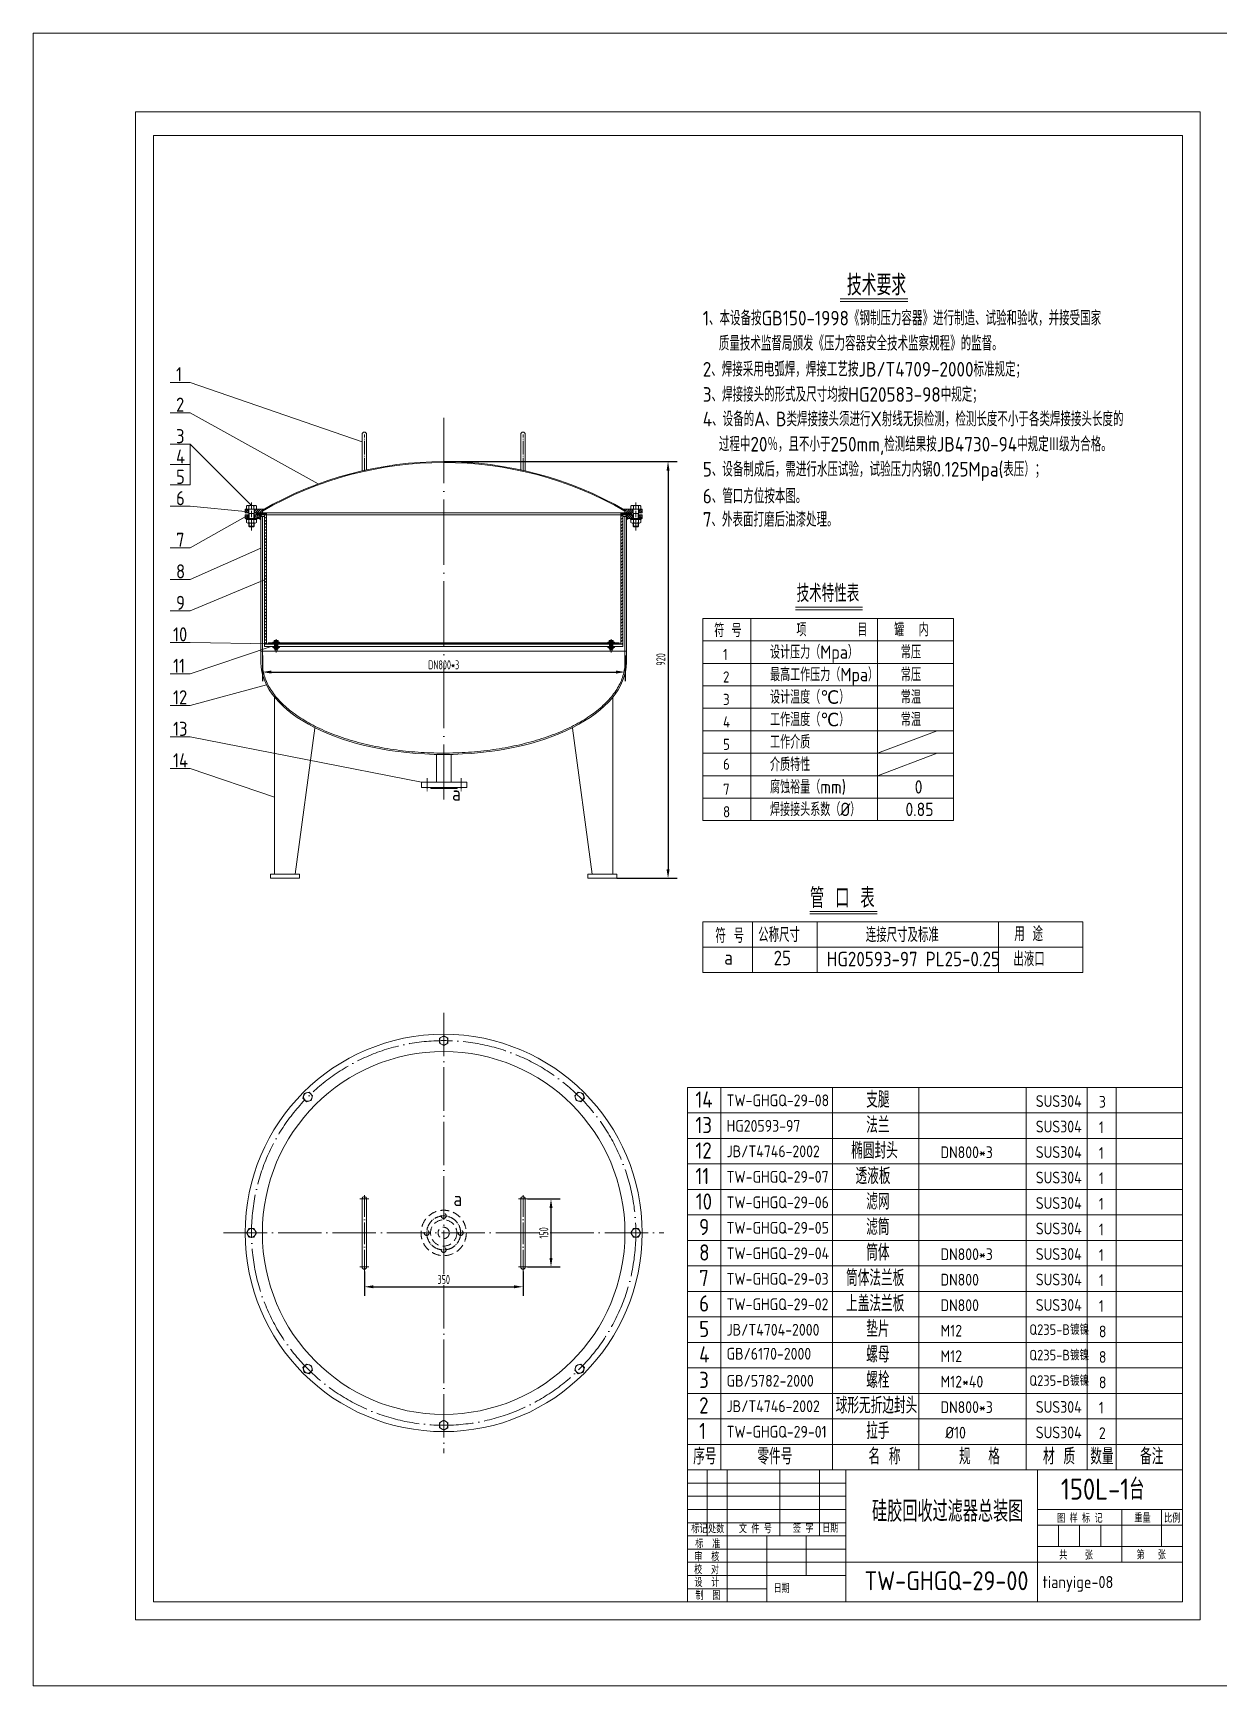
# Model space of a CAD drawing. Header units: millimetres. Extents: x 132458 to 144712, y 2543 to 6527.
# Drawn here: x 137355 to 139972, y 2543 to 6187 of the extents above; entities that cross this region are included whole.
import ezdxf

# ---------------------------------------------------------------- set-up
doc = ezdxf.new("R2010")
doc.units = ezdxf.units.MM
for name, pattern in [('ACAD_ISO04W100', [30, 24, -3, 0, -3]), ('CENTER', [6.25, 5, -0.5, 0.25, -0.5]), ('DASHED2', [9.525, 6.35, -3.175])]:
    doc.linetypes.add(name, pattern=pattern)
for name, color, linetype in [('中心线', 1, 'CENTER'), ('实线', 2, 'Continuous'), ('粗实线', 7, 'Continuous')]:
    doc.layers.add(name, color=color, linetype=linetype)
doc.layers.add('图框内框线', color=7, linetype='Continuous', lineweight=18)
doc.layers.add('文字', color=7, linetype='Continuous', lineweight=15)
doc.styles.get("Standard").update_dxf_attribs({"font": 'isocp.shx', "width": 0.707, "bigfont": 'hztxt.shx'})
doc.styles.add('工程字', font='gbenor.shx', dxfattribs={"bigfont": 'gbcbig.shx'})
doc.dimstyles.new('副本 (2) (2) (3) (2) (2) (3)ISO-25', dxfattribs={"dimtxt": 25, "dimasz": 25, "dimexe": 20, "dimexo": 0, "dimgap": 8, "dimtad": 1, "dimdsep": 46, "dimtxsty": 'Standard', "dimcen": 2.5, "dimadec": 0, "dimazin": 0, "dimtfac": 1, "dimtmove": 0, "dimatfit": 3, "dimfxl": 1, "dimarcsym": 0})

# ---------------------------------------------------------------- blocks, each defined once
blk = doc.blocks.new('*D2428')
at = {"color": 0, "linetype": 'Continuous', "lineweight": -2, "transparency": 16777216}
for p, q in [((138261.3, 5242.5), (138776.2, 5242.5)), ((138756.2, 5222.5), (138756.2, 4343.8)), ((138643.3, 4323.8), (138776.2, 4323.8))]:
    blk.add_line(p, q, dxfattribs=at)
at = {"color": 0, "linetype": 'Continuous', "lineweight": 13, "transparency": 16777216}
for points in [[(138752.9, 5222.5), (138759.6, 5222.5), (138756.2, 5242.5)], [(138752.9, 4343.8), (138759.6, 4343.8), (138756.2, 4323.8)]]:
    blk.add_solid(points, dxfattribs=at)
at = {"layer": 'Defpoints', "color": 0, "linetype": 'Continuous', "lineweight": 13, "transparency": 16777216}
for p in [(138261.3, 5242.5), (138643.3, 4323.8), (138756.2, 4323.8)]:
    blk.add_point(p, dxfattribs=at)
at = {"color": 0, "linetype": 'Continuous', "lineweight": 15, "transparency": 16777216, "insert": (138740.2, 4806.3), "char_height": 20, "attachment_point": 5, "rotation": 90}
blk.add_mtext('920', dxfattribs=at)
blk = doc.blocks.new('*D2429')
at = {"color": 0, "linetype": 'Continuous', "lineweight": -2, "transparency": 16777216}
for p, q in [((138086.3, 3456.9), (138086.3, 3403.2)), ((138436.3, 3456.9), (138436.3, 3403.2)), ((138106.3, 3423.2), (138416.3, 3423.2))]:
    blk.add_line(p, q, dxfattribs=at)
at = {"color": 0, "linetype": 'Continuous', "lineweight": 13, "transparency": 16777216}
for points in [[(138106.3, 3426.5), (138106.3, 3419.8), (138086.3, 3423.2)], [(138416.3, 3426.5), (138416.3, 3419.8), (138436.3, 3423.2)]]:
    blk.add_solid(points, dxfattribs=at)
at = {"layer": 'Defpoints', "color": 0, "linetype": 'Continuous', "lineweight": 13, "transparency": 16777216}
for p in [(138086.3, 3456.9), (138436.3, 3456.9), (138436.3, 3423.2)]:
    blk.add_point(p, dxfattribs=at)
at = {"color": 0, "linetype": 'Continuous', "lineweight": 15, "transparency": 16777216, "insert": (138261.3, 3439.2), "char_height": 20, "attachment_point": 5}
blk.add_mtext('350', dxfattribs=at)
blk = doc.blocks.new('*D2430')
at = {"color": 0, "linetype": 'Continuous', "lineweight": -2, "transparency": 16777216}
for p, q in [((137861.3, 4815.3), (137861.3, 4758.5)), ((138661.3, 4815.3), (138661.3, 4758.5)), ((137881.3, 4778.5), (138641.3, 4778.5))]:
    blk.add_line(p, q, dxfattribs=at)
at = {"color": 0, "linetype": 'Continuous', "lineweight": 13, "transparency": 16777216}
for points in [[(137881.3, 4781.8), (137881.3, 4775.1), (137861.3, 4778.5)], [(138641.3, 4781.8), (138641.3, 4775.1), (138661.3, 4778.5)]]:
    blk.add_solid(points, dxfattribs=at)
at = {"layer": 'Defpoints', "color": 0, "linetype": 'Continuous', "lineweight": 13, "transparency": 16777216}
for p in [(137861.3, 4815.3), (138661.3, 4815.3), (138661.3, 4778.5)]:
    blk.add_point(p, dxfattribs=at)
at = {"color": 0, "linetype": 'Continuous', "lineweight": 13, "transparency": 16777216, "insert": (138261.3, 4794.5), "char_height": 20, "attachment_point": 5}
blk.add_mtext('DN800*3', dxfattribs=at)
blk = doc.blocks.new('*D2492')
at = {"color": 0, "linetype": 'Continuous', "lineweight": -2, "transparency": 16777216}
for p, q in [((138446.3, 3616.9), (138518, 3616.9)), ((138498, 3596.9), (138498, 3486.9)), ((138446.3, 3466.9), (138518, 3466.9))]:
    blk.add_line(p, q, dxfattribs=at)
at = {"color": 0, "linetype": 'Continuous', "lineweight": 13, "transparency": 16777216}
for points in [[(138494.7, 3596.9), (138501.4, 3596.9), (138498, 3616.9)], [(138494.7, 3486.9), (138501.4, 3486.9), (138498, 3466.9)]]:
    blk.add_solid(points, dxfattribs=at)
at = {"layer": 'Defpoints', "color": 0, "linetype": 'Continuous', "lineweight": 13, "transparency": 16777216}
for p in [(138446.3, 3616.9), (138446.3, 3466.9), (138498, 3466.9)]:
    blk.add_point(p, dxfattribs=at)
at = {"color": 0, "linetype": 'Continuous', "lineweight": 15, "transparency": 16777216, "insert": (138482, 3541.9), "char_height": 20, "attachment_point": 5, "rotation": 90}
blk.add_mtext('150', dxfattribs=at)

msp = doc.modelspace()

# ---------------------------------------------------------------- hatches: boundary and pattern name
at = {"lineweight": 5}
h = msp.add_hatch(dxfattribs=at)
h.set_pattern_fill('LINE', color=3, angle=45, style=0)
h.set_pattern_definition([(45, (1701.523, -68.7513), (-2.24506403, 2.24506403), [])])
h.paths.add_polyline_path([(138678.265, 5137.789), (138661.265, 5137.789), (138661.265, 5129.789), (138677.265, 5129.789), (138678.265, 5129.789)])
h.paths.add_polyline_path([(138699.265, 5137.789), (138692.265, 5137.789), (138692.265, 5129.789), (138699.265, 5129.789)])
h.paths.add_polyline_path([(137861.265, 5137.789), (137844.265, 5137.789), (137844.265, 5129.789), (137861.265, 5129.789)])
h.paths.add_polyline_path([(137830.265, 5137.789), (137823.265, 5137.789), (137823.265, 5129.789), (137830.265, 5129.789)])
at = {"lineweight": 9}
h = msp.add_hatch(dxfattribs=at)
h.set_pattern_fill('LINE', color=3, angle=135, style=0)
h.set_pattern_definition([(135, (1701.523, -68.7513), (-2.24506403, -2.24506403), [])])
h.paths.add_polyline_path([(138678.265, 5124.789), (138665.265, 5124.789), (138665.265, 5119.789), (138668.265, 5116.789), (138678.265, 5116.789)])
h.paths.add_polyline_path([(138699.265, 5124.789), (138692.265, 5124.789), (138692.265, 5116.789), (138697.265, 5116.789), (138699.265, 5116.789)])
h.paths.add_polyline_path([(137857.265, 5124.789), (137844.265, 5124.789), (137844.265, 5116.789), (137854.265, 5116.789), (137857.265, 5119.789)])
h.paths.add_polyline_path([(137830.265, 5124.789), (137823.265, 5124.789), (137823.265, 5116.789), (137830.265, 5116.789)])
at = {"lineweight": 5}
h = msp.add_hatch(dxfattribs=at)
h.set_pattern_fill('LINE', color=3, scale=0.75, angle=135, style=0)
h.set_pattern_definition([(135, (1701.523, -68.7513), (-1.683798023, -1.683798023), [])])
h.paths.add_polyline_path([(137870.265, 5129.789), (137847.265, 5129.789), (137847.265, 5124.789), (137870.265, 5124.789)])
h.paths.add_polyline_path([(138675.265, 5129.789), (138652.265, 5129.789), (138652.265, 5124.789), (138675.265, 5124.789)])
at = {"lineweight": 13}
h = msp.add_hatch(color=6, dxfattribs=at)
h.paths.add_polyline_path([(137857.265, 5124.789), (137857.265, 5121.789), (137860.265, 5121.789)])
h.paths.add_polyline_path([(137858.265, 5119.789), (137857.265, 5119.789), (137854.265, 5116.789), (137858.265, 5113.789)])
h = msp.add_hatch(color=6, dxfattribs=at)
h.paths.add_polyline_path([(137865.03, 5137.789), (137861.265, 5137.789), (137861.265, 5135.636, -0.0013523)])
h.paths.add_polyline_path([(137861.265, 5135.636), (137861.265, 5133.327, -0.00035979), (137862.262, 5133.902)])
at = {"lineweight": 5}
h = msp.add_hatch(dxfattribs=at)
h.set_pattern_fill('LINE', color=3, scale=1.5, angle=45, style=0)
h.set_pattern_definition([(45, (1701.523, -68.7513), (-3.36759605, 3.36759605), [])])
h.paths.add_polyline_path([(137870.265, 5124.789), (137866.265, 5124.789), (137866.265, 4839.789), (137870.265, 4839.789)])
h.paths.add_polyline_path([(138656.265, 5124.789), (138652.265, 5124.789), (138652.265, 4839.789), (138656.265, 4839.789)])
at = {"lineweight": 13}
h = msp.add_hatch(color=6, dxfattribs=at)
h.paths.add_polyline_path([(138657.499, 5137.789), (138661.265, 5137.789), (138661.265, 5135.636, 0.0013523)])
h.paths.add_polyline_path([(138661.265, 5135.636), (138661.265, 5133.327, 0.00035979), (138660.267, 5133.902)])
h = msp.add_hatch(color=6, dxfattribs=at)
h.paths.add_polyline_path([(138665.265, 5124.789), (138665.265, 5121.789), (138662.265, 5121.789)])
h.paths.add_polyline_path([(138664.265, 5119.789), (138665.265, 5119.789), (138668.265, 5116.789), (138664.265, 5113.789)])
at = {"lineweight": 5}
h = msp.add_hatch(dxfattribs=at)
h.set_pattern_fill('LINE', color=3, scale=0.6, angle=45, style=0)
h.set_pattern_definition([(45, (1701.523, -68.7513), (-1.347038418, 1.347038418), [])])
h.paths.add_polyline_path([(137888.265, 4842.589), (137873.765, 4842.589), (137873.765, 4840.709), (137880.422, 4840.589), (137888.265, 4840.589)])
h.paths.add_polyline_path([(137901.765, 4842.589), (137895.265, 4842.589), (137895.265, 4840.589), (137901.765, 4840.589)])
h.paths.add_polyline_path([(137873.765, 4840.709), (137873.765, 4840.589), (137880.422, 4840.589)])
h.paths.add_polyline_path([(138627.265, 4842.589), (138620.765, 4842.589), (138620.765, 4840.589), (138627.265, 4840.589)])
h.paths.add_polyline_path([(138648.765, 4842.589), (138634.265, 4842.589), (138634.265, 4840.589), (138648.765, 4840.589)])

# ---------------------------------------------------------------- linework, layer by layer
at = {"lineweight": 13}
for p, q in [((137355.39, 6187.359), (144711.563, 6187.359)), ((137355.39, 2543.096), (137355.39, 6187.359)), ((137702.087, 5417.241), (138081.265, 5286.392)), ((137702.087, 5350.164), (137984.221, 5193.136)), ((137702.087, 5280.72), (137837.265, 5145.789)), ((137702.087, 5191.007), (137702.087, 5280.72)), ((137702.087, 5143.991), (137823.265, 5132.604)), ((137702.087, 5052.119), (137823.265, 5120.789)), ((137854.265, 5116.789), (137858.265, 5113.789)), ((137857.265, 5124.789), (137860.265, 5121.789)), ((137857.265, 5119.789), (137858.265, 5119.789)), ((137858.265, 5121.789), (137858.265, 4799.789)), ((137861.265, 5129.789), (137861.265, 5137.789)), ((137861.265, 5135.636), (137862.262, 5133.902)), ((137861.265, 5121.789), (137861.265, 4799.789)), ((138661.265, 5135.636), (138660.267, 5133.902)), ((138661.265, 5129.789), (138661.265, 5137.789)), ((138661.265, 5121.789), (138661.265, 4799.789)), ((138665.265, 5124.789), (138662.265, 5121.789)), ((138664.265, 5121.789), (138664.265, 4799.789)), ((138665.265, 5119.789), (138664.265, 5119.789)), ((138668.265, 5116.789), (138664.265, 5113.789)), ((137702.087, 4982.676), (137858.265, 5051.345)), ((137702.087, 4913.232), (137866.265, 4981.902)), ((137702.087, 4843.788), (137880.422, 4840.589)), ((137702.087, 4774.345), (137880.422, 4834.789)), ((137873.765, 4840.589), (137873.765, 4842.589)), ((137901.765, 4840.589), (137901.765, 4842.589)), ((138620.765, 4840.589), (138620.765, 4842.589)), ((137702.087, 4704.901), (137870.37, 4750.407)), ((137702.087, 4635.457), (138212.084, 4535.789)), ((137702.087, 4566.014), (137887.789, 4502.626)), ((138212.084, 4535.789), (138312.084, 4535.789)), ((138212.084, 4535.789), (138212.084, 4523.789)), ((138212.084, 4523.789), (138312.084, 4523.789)), ((138233.084, 4523.789), (138233.084, 4521.789)), ((138233.084, 4521.789), (138291.084, 4521.789)), ((138291.084, 4523.789), (138291.084, 4521.789)), ((138312.084, 4535.789), (138312.084, 4523.789)), ((144711.563, 2543.096), (137355.39, 2543.096))]:
    msp.add_line(p, q, dxfattribs=at)
at = {"linetype": 'Continuous', "lineweight": 13}
for p, q in [((139136.065, 5601.115), (139285.451, 5601.115)), ((139136.065, 5595.674), (139285.451, 5595.674)), ((137702.087, 5417.241), (137657.868, 5417.241)), ((137702.087, 5350.164), (137657.868, 5350.164)), ((137702.087, 5280.72), (137657.868, 5280.72)), ((137702.087, 5235.863), (137657.868, 5235.863)), ((137702.087, 5191.007), (137657.868, 5191.007)), ((137702.087, 5143.991), (137657.868, 5143.991)), ((137826.315, 5144.289), (137826.315, 5137.789)), ((137845.477, 5145.789), (137829.052, 5145.789)), ((137848.215, 5144.289), (137848.215, 5137.789)), ((138674.315, 5144.289), (138674.315, 5137.789)), ((138677.052, 5145.789), (138693.477, 5145.789)), ((138696.215, 5144.289), (138696.215, 5137.789)), ((137825.265, 5116.789), (137849.265, 5116.789)), ((137825.265, 5114.789), (137825.265, 5116.789)), ((137849.265, 5114.789), (137825.265, 5114.789)), ((137826.315, 5108.289), (137826.315, 5114.789)), ((137848.215, 5114.789), (137826.315, 5114.789)), ((137845.477, 5106.789), (137829.052, 5106.789)), ((137830.265, 5137.789), (137830.265, 5129.789)), ((137830.265, 5124.789), (137830.265, 5116.789)), ((137831.265, 5137.789), (137831.265, 5116.789)), ((137843.265, 5127.789), (137831.265, 5127.789)), ((137831.265, 5106.789), (137831.265, 5100.289)), ((137843.265, 5137.789), (137843.265, 5116.789)), ((137843.265, 5106.789), (137843.265, 5100.289)), ((137844.265, 5137.789), (137844.265, 5129.789)), ((137844.265, 5124.789), (137844.265, 5116.789)), ((137848.215, 5108.289), (137848.215, 5114.789)), ((137849.265, 5116.789), (137849.265, 5114.789)), ((138673.265, 5116.789), (138673.265, 5114.789)), ((138697.265, 5116.789), (138673.265, 5116.789)), ((138673.265, 5114.789), (138697.265, 5114.789)), ((138674.315, 5114.789), (138696.215, 5114.789)), ((138674.315, 5108.289), (138674.315, 5114.789)), ((138677.052, 5106.789), (138693.477, 5106.789)), ((138678.265, 5137.789), (138678.265, 5129.789)), ((138678.265, 5124.789), (138678.265, 5116.789)), ((138679.265, 5137.789), (138679.265, 5116.789)), ((138679.265, 5127.789), (138691.265, 5127.789)), ((138679.265, 5106.789), (138679.265, 5100.289)), ((138691.265, 5137.789), (138691.265, 5116.789)), ((138691.265, 5106.789), (138691.265, 5100.289)), ((138692.265, 5137.789), (138692.265, 5129.789)), ((138692.265, 5124.789), (138692.265, 5116.789)), ((138696.215, 5108.289), (138696.215, 5114.789)), ((138697.265, 5114.789), (138697.265, 5116.789)), ((137831.265, 5100.289), (137832.765, 5098.789)), ((137841.765, 5098.789), (137832.765, 5098.789)), ((137843.265, 5100.289), (137841.765, 5098.789)), ((138679.265, 5100.289), (138680.765, 5098.789)), ((138680.765, 5098.789), (138689.765, 5098.789)), ((138691.265, 5100.289), (138689.765, 5098.789)), ((137702.087, 5052.119), (137657.868, 5052.119)), ((137702.087, 4982.676), (137657.868, 4982.676)), ((139037.376, 4921.485), (139185.545, 4921.485)), ((137702.087, 4913.232), (137657.868, 4913.232)), ((139037.376, 4915.324), (139185.545, 4915.324)), ((137887.365, 4847.589), (137887.365, 4844.589)), ((137888.465, 4848.089), (137895.065, 4848.089)), ((137889.565, 4847.589), (137889.565, 4844.589)), ((137893.965, 4847.589), (137893.965, 4844.589)), ((137896.165, 4847.589), (137896.165, 4844.589)), ((138626.365, 4847.589), (138626.365, 4844.589)), ((138634.065, 4848.089), (138627.465, 4848.089)), ((138628.565, 4847.589), (138628.565, 4844.589)), ((138632.965, 4847.589), (138632.965, 4844.589)), ((138635.165, 4847.589), (138635.165, 4844.589)), ((137702.087, 4843.788), (137657.868, 4843.788)), ((137884.265, 4844.589), (137899.265, 4844.589)), ((137884.265, 4844.589), (137884.265, 4842.589)), ((137884.265, 4832.789), (137884.265, 4834.789)), ((137884.265, 4832.789), (137899.265, 4832.789)), ((137887.365, 4829.789), (137887.365, 4832.789)), ((137888.465, 4829.289), (137895.065, 4829.289)), ((137889.265, 4842.589), (137889.265, 4834.789)), ((137889.265, 4837.089), (137894.265, 4837.089)), ((137889.265, 4829.289), (137889.265, 4825.089)), ((137889.265, 4825.089), (137889.765, 4824.589)), ((137889.265, 4825.089), (137894.265, 4825.089)), ((137889.565, 4829.789), (137889.565, 4832.789)), ((137889.64, 4837.089), (137889.64, 4834.789)), ((137889.64, 4829.289), (137889.64, 4824.714)), ((137889.765, 4824.589), (137893.765, 4824.589)), ((137893.765, 4824.589), (137894.265, 4825.089)), ((137893.89, 4837.089), (137893.89, 4834.789)), ((137893.89, 4829.289), (137893.89, 4824.714)), ((137893.965, 4829.789), (137893.965, 4832.789)), ((137894.265, 4842.589), (137894.265, 4834.789)), ((137894.265, 4829.289), (137894.265, 4825.089)), ((137896.165, 4829.789), (137896.165, 4832.789)), ((137899.265, 4844.589), (137899.265, 4842.589)), ((137899.265, 4832.789), (137899.265, 4834.789)), ((138623.265, 4844.589), (138623.265, 4842.589)), ((138638.265, 4844.589), (138623.265, 4844.589)), ((138623.265, 4832.789), (138623.265, 4834.789)), ((138638.265, 4832.789), (138623.265, 4832.789)), ((138626.365, 4829.789), (138626.365, 4832.789)), ((138627.265, 4842.589), (138627.265, 4834.789)), ((138634.065, 4829.289), (138627.465, 4829.289)), ((138628.265, 4842.589), (138628.265, 4834.789)), ((138633.265, 4837.089), (138628.265, 4837.089)), ((138628.265, 4829.289), (138628.265, 4825.089)), ((138633.265, 4825.089), (138628.265, 4825.089)), ((138628.765, 4824.589), (138628.265, 4825.089)), ((138628.565, 4829.789), (138628.565, 4832.789)), ((138628.64, 4837.089), (138628.64, 4834.789)), ((138628.64, 4829.289), (138628.64, 4824.714)), ((138632.765, 4824.589), (138628.765, 4824.589)), ((138633.265, 4825.089), (138632.765, 4824.589)), ((138632.89, 4837.089), (138632.89, 4834.789)), ((138632.89, 4829.289), (138632.89, 4824.714)), ((138632.965, 4829.789), (138632.965, 4832.789)), ((138633.265, 4842.589), (138633.265, 4834.789)), ((138633.265, 4829.289), (138633.265, 4825.089)), ((138634.265, 4842.589), (138634.265, 4834.789)), ((138635.165, 4829.789), (138635.165, 4832.789)), ((138638.265, 4844.589), (138638.265, 4842.589)), ((138638.265, 4832.789), (138638.265, 4834.789)), ((137702.087, 4774.345), (137657.868, 4774.345)), ((137702.087, 4704.901), (137657.868, 4704.901)), ((137702.087, 4635.457), (137657.868, 4635.457)), ((139218.194, 4599.541), (139349.583, 4649.074)), ((138245.727, 4596.94), (138245.727, 4535.789)), ((138277.727, 4596.959), (138277.727, 4535.789)), ((139218.194, 4550.007), (139349.583, 4599.541)), ((137702.087, 4566.014), (137657.868, 4566.014))]:
    msp.add_line(p, q, dxfattribs=at)
at = {"color": 1, "linetype": 'ACAD_ISO04W100', "lineweight": 13, "ltscale": 6}
msp.add_line((138261.265, 5338.85), (138261.265, 4497.473), dxfattribs=at)
at = {"color": 1, "linetype": 'CENTER', "lineweight": 13, "ltscale": 6}
for p, q in [((138086.265, 5220.681), (138086.265, 5302.507)), ((138436.265, 5220.681), (138436.265, 5302.507)), ((138076.265, 3616.861), (138096.265, 3616.861)), ((138446.265, 3616.861), (138426.265, 3616.861)), ((138076.265, 3466.861), (138096.265, 3466.861)), ((138446.265, 3466.861), (138426.265, 3466.861))]:
    msp.add_line(p, q, dxfattribs=at)
at = {"linetype": 'Continuous', "lineweight": 15}
for p, q in [((137831.79, 5144.289), (137831.79, 5137.789)), ((137842.74, 5144.289), (137842.74, 5137.789)), ((138679.79, 5144.289), (138679.79, 5137.789)), ((138690.74, 5144.289), (138690.74, 5137.789)), ((137831.79, 5108.289), (137831.79, 5114.789)), ((137842.74, 5108.289), (137842.74, 5114.789)), ((138679.79, 5108.289), (138679.79, 5114.789)), ((138690.74, 5108.289), (138690.74, 5114.789))]:
    msp.add_line(p, q, dxfattribs=at)
at = {"color": 1, "linetype": 'ACAD_ISO04W100', "lineweight": 13, "ltscale": 0.6}
for p, q in [((137837.265, 5152.236), (137837.265, 5090.87)), ((138685.265, 5152.236), (138685.265, 5090.87))]:
    msp.add_line(p, q, dxfattribs=at)
at = {"lineweight": 18}
for p, q in [((137823.265, 5137.789), (137865.03, 5137.789)), ((137823.265, 5129.789), (137823.265, 5137.789)), ((137823.265, 5129.789), (137831.265, 5129.789)), ((137823.265, 5124.789), (137823.265, 5116.789)), ((137823.265, 5124.789), (137831.265, 5124.789)), ((137823.265, 5116.789), (137854.265, 5116.789)), ((137843.265, 5129.789), (137870.265, 5129.789)), ((137843.265, 5124.789), (138679.265, 5124.789)), ((137845.265, 5129.789), (138677.265, 5129.789)), ((137847.265, 5129.789), (137847.265, 5124.789)), ((137854.265, 5116.789), (137857.265, 5119.789)), ((137857.265, 5124.789), (137857.265, 5119.789)), ((137857.265, 5121.789), (137866.265, 5121.789)), ((138261.265, 5129.789), (138679.265, 5129.789)), ((138679.265, 5129.789), (138652.265, 5129.789)), ((138665.265, 5121.789), (138656.265, 5121.789)), ((138699.265, 5137.789), (138657.499, 5137.789)), ((138665.265, 5124.789), (138665.265, 5119.789)), ((138668.265, 5116.789), (138665.265, 5119.789)), ((138699.265, 5116.789), (138668.265, 5116.789)), ((138675.265, 5129.789), (138675.265, 5124.789)), ((138691.265, 5129.789), (138699.265, 5129.789)), ((138699.265, 5129.789), (138691.265, 5129.789)), ((138691.265, 5124.789), (138699.265, 5124.789)), ((138699.265, 5124.789), (138691.265, 5124.789)), ((138699.265, 5129.789), (138699.265, 5137.789)), ((138699.265, 5124.789), (138699.265, 5116.789)), ((137858.265, 4824.789), (138664.265, 4824.789)), ((137871.765, 4840.589), (137871.765, 4839.789))]:
    msp.add_line(p, q, dxfattribs=at)
at = {"linetype": 'Continuous', "lineweight": 9}
for p, q in [((137832.265, 5116.789), (137832.265, 5127.789)), ((137832.265, 5099.289), (137832.265, 5106.789)), ((137842.265, 5116.789), (137842.265, 5127.789)), ((137842.265, 5099.289), (137842.265, 5106.789)), ((138680.265, 5116.789), (138680.265, 5127.789)), ((138680.265, 5099.289), (138680.265, 5106.789)), ((138690.265, 5116.789), (138690.265, 5127.789)), ((138690.265, 5099.289), (138690.265, 5106.789))]:
    msp.add_line(p, q, dxfattribs=at)
at = {"lineweight": 5}
for p, q in [((137866.265, 5124.789), (137866.265, 4834.789)), ((137870.265, 5129.789), (137870.265, 4839.789)), ((138652.265, 5129.789), (138652.265, 4839.789)), ((138656.265, 5124.789), (138656.265, 4834.789)), ((137866.265, 4839.789), (137888.265, 4839.789)), ((137866.265, 4834.789), (138656.265, 4834.789)), ((137871.765, 4840.589), (137888.265, 4840.589)), ((137873.765, 4842.589), (138648.765, 4842.589)), ((137895.265, 4840.589), (138627.265, 4840.589)), ((137895.265, 4839.789), (138627.265, 4839.789)), ((138634.265, 4840.589), (138650.765, 4840.589)), ((138634.265, 4839.789), (138656.265, 4839.789)), ((138648.765, 4840.589), (138648.765, 4842.589)), ((138650.765, 4840.589), (138650.765, 4839.789)), ((138650.765, 4840.589), (138650.765, 4839.789))]:
    msp.add_line(p, q, dxfattribs=at)
at = {"color": 7, "linetype": 'Continuous', "lineweight": 13}
for p, q in [((137843.265, 5100.289), (137831.265, 5100.289)), ((138679.265, 5100.289), (138691.265, 5100.289)), ((138832.863, 4896.741), (139385.785, 4896.741)), ((138832.863, 4896.741), (138832.863, 4450.94)), ((138938.962, 4896.741), (138938.962, 4450.94)), ((139218.194, 4896.741), (139218.194, 4450.94)), ((139385.785, 4896.741), (139385.785, 4450.94)), ((138832.863, 4847.208), (139385.785, 4847.208)), ((138832.863, 4797.674), (139385.785, 4797.674)), ((138832.863, 4748.141), (139385.785, 4748.141)), ((137887.789, 4722.521), (137887.789, 4333.036)), ((138634.74, 4722.521), (138634.74, 4333.036)), ((138832.863, 4698.607), (139385.785, 4698.607)), ((137933.63, 4333.036), (137977.011, 4654.889)), ((138588.899, 4333.036), (138545.518, 4654.889)), ((138832.863, 4649.074), (139385.785, 4649.074)), ((138832.863, 4599.541), (139385.785, 4599.541)), ((138832.863, 4550.007), (139385.785, 4550.007)), ((138832.863, 4500.474), (139385.785, 4500.474)), ((138832.863, 4450.94), (139385.785, 4450.94)), ((137879.222, 4333.036), (137879.222, 4323.789)), ((137879.222, 4333.036), (137943.307, 4333.036)), ((137879.222, 4323.789), (137943.307, 4323.789)), ((137943.307, 4333.036), (137943.307, 4323.789)), ((138643.307, 4333.036), (138579.222, 4333.036)), ((138579.222, 4333.036), (138579.222, 4323.789)), ((138643.307, 4323.789), (138579.222, 4323.789)), ((138643.307, 4333.036), (138643.307, 4323.789))]:
    msp.add_line(p, q, dxfattribs=at)
at = {"color": 1, "linetype": 'CENTER', "lineweight": 13, "ltscale": 4}
for p, q in [((137891.765, 4850.653), (137891.765, 4821.753)), ((138630.765, 4850.653), (138630.765, 4821.753))]:
    msp.add_line(p, q, dxfattribs=at)
at = {"linetype": 'Continuous', "lineweight": 5}
for p, q in [((137888.265, 4842.589), (137888.265, 4834.789)), ((137895.265, 4842.589), (137895.265, 4834.789))]:
    msp.add_line(p, q, dxfattribs=at)
at = {"color": 1, "linetype": 'ACAD_ISO04W100', "lineweight": 13, "ltscale": 4}
for p, q in [((138261.265, 4027.399), (138261.265, 3056.323)), ((137775.727, 3541.861), (138746.802, 3541.861))]:
    msp.add_line(p, q, dxfattribs=at)
at = {"color": 1, "linetype": 'ACAD_ISO04W100', "lineweight": 13, "ltscale": 2}
for p, q in [((138086.265, 3456.861), (138086.265, 3626.861)), ((138436.265, 3456.861), (138436.265, 3626.861))]:
    msp.add_line(p, q, dxfattribs=at)
at = {"linetype": 'Continuous', "lineweight": 13}
for points in [[(138261.265, 3954.911), (138270.747, 3960.386), (138270.747, 3971.336), (138261.265, 3976.811), (138251.782, 3971.336), (138251.782, 3960.386)], [(137969.194, 3833.931), (137972.028, 3844.508), (137964.285, 3852.251), (137953.708, 3849.417), (137950.874, 3838.84), (137958.617, 3831.097)], [(138553.335, 3833.931), (138563.912, 3831.097), (138571.655, 3838.84), (138568.821, 3849.417), (138558.244, 3852.251), (138550.501, 3844.508)], [(137848.215, 3541.861), (137842.74, 3551.344), (137831.79, 3551.344), (137826.315, 3541.861), (137831.79, 3532.378), (137842.74, 3532.378)], [(138674.315, 3541.861), (138679.79, 3532.378), (138690.74, 3532.378), (138696.215, 3541.861), (138690.74, 3551.344), (138679.79, 3551.344)], [(137969.194, 3249.791), (137958.617, 3252.625), (137950.874, 3244.882), (137953.708, 3234.305), (137964.285, 3231.471), (137972.028, 3239.214)], [(138553.335, 3249.791), (138550.501, 3239.214), (138558.244, 3231.471), (138568.821, 3234.305), (138571.655, 3244.882), (138563.912, 3252.625)], [(138261.265, 3128.811), (138251.782, 3123.336), (138251.782, 3112.386), (138261.265, 3106.911), (138270.747, 3112.386), (138270.747, 3123.336)]]:
    msp.add_lwpolyline(points, close=True, dxfattribs=at)
at = {"lineweight": 13}
for radius in [438, 400]:
    msp.add_circle((138261.265, 3541.861), radius, dxfattribs=at)
at = {"linetype": 'Continuous', "lineweight": 13}
for centre in [(138261.265, 3965.861), (137961.451, 3841.674), (138561.078, 3841.674), (137837.265, 3541.861), (138685.265, 3541.861), (137961.451, 3242.048), (138561.078, 3242.048), (138261.265, 3117.861)]:
    msp.add_circle(centre, 9.483, dxfattribs=at)
at = {"color": 1, "linetype": 'ACAD_ISO04W100', "lineweight": 13, "ltscale": 4}
msp.add_circle((138261.265, 3541.861), 424, dxfattribs=at)
at = {"linetype": 'DASHED2', "lineweight": 13, "ltscale": 3}
for centre, radius in [((138261.265, 3541.912), 50), ((138261.265, 3579.412), 5.5), ((138223.765, 3541.912), 5.5), ((138261.265, 3541.912), 29), ((138261.265, 3541.912), 12.5), ((138298.765, 3541.912), 5.5), ((138261.265, 3504.412), 5.5)]:
    msp.add_circle(centre, radius, dxfattribs=at)
at = {"lineweight": 13}
for radius, start, end in [(802, 60.082459, 119.917541), (800, 60, 120)]:
    msp.add_arc((138261.265, 4440.507), radius, start, end, dxfattribs=at)
at = {"linetype": 'Continuous', "lineweight": 15}
for centre, radius, start, end in [((137829.052, 5142.541), 3.248, 32.559346, 147.440654), ((137837.265, 5135.047), 10.742, 59.35698, 120.64302), ((137845.477, 5142.541), 3.248, 32.559346, 147.440654), ((138677.052, 5142.541), 3.248, 32.559346, 147.440654), ((138685.265, 5135.047), 10.742, 59.35698, 120.64302), ((138693.477, 5142.541), 3.248, 32.559346, 147.440654), ((137829.052, 5110.037), 3.248, 212.559346, 327.440654), ((137837.265, 5117.531), 10.742, 239.35698, 300.64302), ((137845.477, 5110.037), 3.248, 212.559346, 327.440654), ((138677.052, 5110.037), 3.248, 212.559346, 327.440654), ((138685.265, 5117.531), 10.742, 239.35698, 300.64302), ((138693.477, 5110.037), 3.248, 212.559346, 327.440654)]:
    msp.add_arc(centre, radius, start, end, dxfattribs=at)
at = {"linetype": 'Continuous', "lineweight": 13}
for centre, radius, start, end in [((137888.465, 4846.629), 1.46, 41.11209, 138.88791), ((137891.765, 4842.999), 5.09, 64.391468, 115.608532), ((137895.065, 4846.629), 1.46, 41.11209, 138.88791), ((138627.465, 4846.629), 1.46, 41.11209, 138.88791), ((138630.765, 4842.999), 5.09, 64.391468, 115.608532), ((138634.065, 4846.629), 1.46, 41.11209, 138.88791), ((137888.465, 4830.749), 1.46, 221.11209, 318.88791), ((137891.765, 4834.379), 5.09, 244.391468, 295.608532), ((137895.065, 4830.749), 1.46, 221.11209, 318.88791), ((138627.465, 4830.749), 1.46, 221.11209, 318.88791), ((138630.765, 4834.379), 5.09, 244.391468, 295.608532), ((138634.065, 4830.749), 1.46, 221.11209, 318.88791)]:
    msp.add_arc(centre, radius, start, end, dxfattribs=at)
at = {"lineweight": 13}
msp.add_ellipse((138261.265, 4799.789), major_axis=(-403, 0), ratio=0.50372208, start_param=0, end_param=3.14159265, dxfattribs=at)
msp.add_open_spline([(138661.265, 4799.789), (138661.265, 4792.151), (138660.38, 4784.512), (138656.514, 4767.883), (138653.169, 4758.907), (138644.008, 4741.203), (138638.191, 4732.476), (138624.165, 4715.454), (138615.956, 4707.159), (138597.29, 4691.183), (138586.834, 4683.502), (138563.874, 4668.92), (138551.371, 4662.019), (138524.562, 4649.143), (138510.256, 4643.167), (138480.121, 4632.266), (138464.292, 4627.34), (138431.421, 4618.636), (138414.379, 4614.859), (138379.412, 4608.528), (138361.488, 4605.976), (138325.107, 4602.146), (138306.65, 4600.869), (138269.561, 4599.615), (138250.93, 4599.639), (138213.854, 4600.987), (138195.41, 4602.312), (138159.068, 4606.235), (138141.17, 4608.833), (138106.268, 4615.253), (138089.265, 4619.073), (138056.482, 4627.861), (138040.704, 4632.827), (138010.681, 4643.805), (137996.436, 4649.816), (137969.758, 4662.76), (137957.326, 4669.692), (137934.516, 4684.331), (137924.139, 4692.038), (137905.637, 4708.058), (137897.513, 4716.372), (137883.661, 4733.426), (137877.934, 4742.164), (137868.953, 4759.886), (137865.699, 4768.868), (137862.074, 4785.174), (137861.265, 4792.482), (137861.265, 4799.789)], degree=3, knots=[0, 0, 0, 0, 0.11687061, 0.11687061, 0.25558103, 0.25558103, 0.39429145, 0.39429145, 0.53300187, 0.53300187, 0.67171229, 0.67171229, 0.81042271, 0.81042271, 0.94913313, 0.94913313, 1.08784354, 1.08784354, 1.22655396, 1.22655396, 1.36526438, 1.36526438, 1.5039748, 1.5039748, 1.64268522, 1.64268522, 1.78139564, 1.78139564, 1.92010606, 1.92010606, 2.05881648, 2.05881648, 2.1975269, 2.1975269, 2.33623731, 2.33623731, 2.47494773, 2.47494773, 2.61365815, 2.61365815, 2.75236857, 2.75236857, 2.89107899, 2.89107899, 3.02978941, 3.02978941, 3.14159265, 3.14159265, 3.14159265, 3.14159265], dxfattribs=at)
at = {"layer": '中心线', "color": 1, "lineweight": 13, "ltscale": 5}
for p, q in [((138224.584, 4544.546), (138224.584, 4516.028)), ((138299.584, 4544.546), (138299.584, 4516.028))]:
    msp.add_line(p, q, dxfattribs=at)
msp.add_circle((138261.265, 3541.912), 37.5, dxfattribs=at)
at = {"layer": '图框内框线'}
for p, q in [((139930.339, 6013.996), (137581.736, 6013.996)), ((137581.736, 6013.996), (137581.736, 2688.786)), ((139930.339, 2688.786), (139930.339, 6013.996)), ((139890.8, 5961.343), (137621.274, 5961.343)), ((137621.274, 5961.343), (137621.274, 2728.325)), ((139890.8, 2728.325), (139890.8, 5961.343)), ((137621.274, 2728.325), (139890.8, 2728.325)), ((137581.736, 2688.786), (139930.339, 2688.786))]:
    msp.add_line(p, q, dxfattribs=at)
at = {"layer": '文字', "linetype": 'Continuous', "lineweight": 13}
for p, q in [((138832.863, 4227.769), (139671.603, 4227.769)), ((139069.245, 4250.85), (139217.782, 4250.85)), ((139069.245, 4245.716), (139217.782, 4245.716)), ((139671.603, 4227.769), (139671.603, 4115.987)), ((138832.863, 4171.878), (139671.603, 4171.878)), ((138832.863, 4115.987), (139671.603, 4115.987))]:
    msp.add_line(p, q, dxfattribs=at)
at = {"layer": '文字', "lineweight": 13}
msp.add_line((138832.863, 4227.769), (138832.863, 4115.987), dxfattribs=at)
at = {"layer": '文字'}
for p, q in [((138942.334, 4227.769), (138942.334, 4115.987)), ((139085.06, 4227.769), (139085.06, 4115.987)), ((139485.519, 4227.769), (139485.519, 4115.987)), ((138799.172, 3019.552), (138799.172, 3862.538)), ((138799.172, 3862.538), (139890.8, 3862.538)), ((138872.998, 3019.552), (138872.998, 3862.538)), ((139119.339, 3019.552), (139119.339, 3862.538)), ((139309.595, 3019.552), (139309.595, 3862.538)), ((139546.557, 3019.552), (139546.557, 3862.538)), ((139680.535, 3862.538), (139680.535, 3019.552)), ((139745.148, 3862.538), (139745.148, 3019.552)), ((138799.172, 3806.339), (139890.8, 3806.339)), ((138799.172, 3750.14), (139890.8, 3750.14)), ((138799.172, 3693.941), (139890.8, 3693.941)), ((138799.172, 3637.742), (139890.8, 3637.742)), ((138799.172, 3637.742), (139890.8, 3637.742)), ((138799.172, 3581.543), (139890.8, 3581.543)), ((138799.172, 3525.344), (139890.8, 3525.344)), ((138799.172, 3469.145), (139890.8, 3469.145)), ((138799.172, 3412.945), (139890.8, 3412.945)), ((138799.172, 3356.746), (139890.8, 3356.746)), ((138799.172, 3300.547), (139890.8, 3300.547)), ((138799.172, 3244.348), (139890.8, 3244.348)), ((138799.172, 3188.149), (139890.8, 3188.149)), ((138799.172, 3131.95), (139890.8, 3131.95)), ((138799.172, 3075.751), (139890.8, 3075.751)), ((138799.171, 3019.552), (138799.171, 2728.325)), ((138799.171, 2990.429), (139148.644, 2990.429)), ((138799.172, 3019.552), (139890.8, 3019.552)), ((138842.855, 3019.552), (138842.855, 2873.938)), ((138886.539, 3019.552), (138886.539, 2728.325)), ((139003.03, 3019.552), (139003.03, 2873.938)), ((139090.399, 3019.552), (139090.399, 2873.938)), ((139148.644, 3019.552), (139148.644, 2728.325)), ((139570.923, 3019.552), (139570.923, 2728.325)), ((138799.171, 2961.306), (139148.644, 2961.306)), ((138799.171, 2932.184), (139148.644, 2932.184)), ((139570.923, 2932.184), (139890.8, 2932.184)), ((139757.309, 2932.184), (139757.309, 2815.693)), ((139844.677, 2932.184), (139844.677, 2850.64)), ((138799.171, 2903.061), (139148.644, 2903.061)), ((139570.923, 2897.236), (139890.8, 2897.236)), ((139617.52, 2897.236), (139617.52, 2850.64)), ((139664.116, 2897.236), (139664.116, 2850.64)), ((139710.713, 2897.236), (139710.713, 2850.64)), ((138799.171, 2873.938), (139148.644, 2873.938)), ((138799.171, 2844.816), (139148.644, 2844.816)), ((138973.908, 2873.938), (138973.908, 2728.325)), ((139061.276, 2873.938), (139061.276, 2786.57)), ((139570.923, 2850.64), (139890.8, 2850.64)), ((138799.171, 2815.693), (139570.923, 2815.693)), ((139570.923, 2815.693), (139890.8, 2815.693)), ((138799.171, 2786.57), (139148.644, 2786.57)), ((138799.171, 2757.447), (138973.908, 2757.447))]:
    msp.add_line(p, q, dxfattribs=at)
at = {"layer": '粗实线', "lineweight": 13}
for p, q in [((138081.265, 5222.046), (138081.265, 5302.507)), ((138091.265, 5224.282), (138091.265, 5302.507)), ((138431.265, 5224.282), (138431.265, 5302.507)), ((138441.265, 5222.046), (138441.265, 5302.507)), ((138081.265, 3466.861), (138081.265, 3616.861)), ((138091.265, 3466.861), (138091.265, 3616.861)), ((138431.265, 3466.861), (138431.265, 3616.861)), ((138441.265, 3466.861), (138441.265, 3616.861))]:
    msp.add_line(p, q, dxfattribs=at)
for centre, start, end in [((138086.265, 5302.507), 0, 180), ((138436.265, 5302.507), 0, 180), ((138086.265, 3616.861), 0, 180), ((138436.265, 3616.861), 0, 180), ((138086.265, 3466.861), 180, 0), ((138436.265, 3466.861), 180, 0)]:
    msp.add_arc(centre, 5, start, end, dxfattribs=at)

# ---------------------------------------------------------------- texts
at = {"layer": '实线', "color": 7, "lineweight": 13, "style": '工程字'}
for s, height, p in [('1、本设备按GB150-1998《钢制压力容器》进行制造、试验和验收，并接受国家', 32.20081, (138832.863, 5542.74)), ('质量技术监督局颁发《压力容器安全技术监察规程》的监督。', 32.20081, (138868.41, 5487.141)), ('2、焊接采用电弧焊，焊接工艺按JB/T4709-2000标准规定；', 32.20081, (138832.863, 5429.998)), ('3、焊接接头的形式及尺寸均按HG20583-98中规定；', 32.20081, (138832.863, 5374.399)), ('4、设备的A、B类焊接接头须进行X射线无损检测，检测长度不小于各类焊接接头长度的', 32.20081, (138832.863, 5320.344)), ('过程中20％，且不小于250mm,检测结果按JB4730-94中规定Ⅲ级为合格。', 32.20081, (138868.41, 5264.745)), ('5、设备制成后，需进行水压试验，试验压力内锅0.125Mpa(表压）；', 32.20081, (138832.863, 5209.524)), ('6、管口方位按本图。', 32.2008, (138832.863, 5150.425)), ('7、外表面打磨后油漆处理。', 32.20081, (138832.863, 5098.83)), ('技术特性表', 38.3988, (139039.873, 4932.955)), (' 符 号', 29.5376, (138842.041, 4855.526)), ('项       目', 29.5376, (139039.47, 4857.243)), ('罐  内', 29.5376, (139254.967, 4857.243)), ('1', 24.575, (138877.503, 4804.951)), ('设计压力（Mpa）', 29.5376, (138981.246, 4807.71)), ('常压', 29.5376, (139269.915, 4807.71)), ('2', 24.575, (138877.503, 4755.417)), ('最高工作压力（Mpa）', 29.53756, (138981.246, 4758.176)), ('常压', 29.5376, (139269.915, 4758.176)), ('设计温度（℃）', 29.5376, (138981.246, 4708.643)), ('常温', 29.5376, (139269.915, 4708.643)), ('3', 24.575, (138877.503, 4705.884)), ('4', 24.575, (138877.503, 4656.35)), ('工作温度（℃）', 29.5376, (138981.246, 4659.109)), ('常温', 29.5376, (139269.915, 4659.109)), ('5', 24.575, (138877.503, 4606.817)), ('工作介质', 29.5376, (138981.246, 4609.576)), ('介质特性', 29.5376, (138981.246, 4560.042)), ('6', 24.575, (138877.42, 4563.299)), ('7', 24.575, (138877.503, 4507.75)), ('腐蚀裕量（mm)', 29.5376, (138981.246, 4510.509)), ('0', 29.538, (139300.317, 4510.509)), ('8', 24.575, (138877.503, 4458.216)), ('焊接接头系数（%%c）', 29.53756, (138981.246, 4460.976)), ('0.85', 29.5376, (139279.965, 4460.976))]:
    msp.add_text(s, height=height, dxfattribs=at).set_placement(p)
at = {"layer": '实线', "color": 7, "lineweight": 15, "style": '工程字'}
for s, height, p in [('1', 31.102, (137670.88, 5419.551)), ('2', 31.102, (137670.88, 5352.474)), ('3', 31.102, (137670.88, 5283.03)), ('4', 31.102, (137670.88, 5238.174)), ('5', 31.102, (137670.88, 5193.317)), ('6', 31.102, (137670.88, 5146.302)), ('7', 31.102, (137670.88, 5054.429)), ('8', 31.102, (137670.88, 4984.986)), ('9', 31.102, (137670.88, 4915.542)), ('10', 31.1023, (137664.188, 4846.098)), ('11', 31.1023, (137664.188, 4776.655)), ('12', 31.1023, (137664.188, 4707.211)), ('13', 31.1023, (137664.188, 4637.767)), ('14', 31.1023, (137664.188, 4568.324))]:
    msp.add_text(s, height=height, dxfattribs=at).set_placement(p)
at = {"layer": '文字', "lineweight": 13, "style": '工程字'}
for s, height, p in [('技术要求', 45.3881, (139150.691, 5609.088)), ('管 口 表', 43.942, (139069.38, 4258.485))]:
    msp.add_text(s, height=height, dxfattribs=at).set_placement(p)
at = {"layer": '文字', "style": '工程字'}
for s, height, p in [('a', 31.972, (138279.742, 4494.923)), (' 符 号', 31.9715, (138843.255, 4181.264)), ('公称尺寸', 31.9715, (138955.048, 4183.201)), ('连接尺寸及标准', 31.9715, (139192.434, 4183.201)), ('用 途', 31.9715, (139520.085, 4185.277)), ('a', 31.972, (138880.155, 4133.013)), ('25', 31.9715, (138989.131, 4132.056)), ('HG20593-97 PL25-0.25', 31.97152, (139106.255, 4129.817)), ('出液口', 31.9715, (139517.99, 4129.817)), ('14', 35.7222, (138816.613, 3818.12)), ('TW-GHGQ-29-08', 25.93433, (138885.369, 3821.188)), ('支腿', 35.7222, (139193.424, 3818.12)), ('SUS304', 25.9343, (139567.405, 3819.631)), ('3', 25.934, (139706.605, 3818.12)), ('13', 35.7222, (138816.613, 3761.921)), ('HG20593-97', 25.9343, (138885.369, 3764.989)), ('法兰', 35.7222, (139193.424, 3761.921)), ('SUS304', 25.9343, (139567.405, 3763.432)), ('1', 25.934, (139706.605, 3761.921)), ('12', 35.7222, (138816.613, 3705.722)), ('JB/T4746-2002', 25.93433, (138885.369, 3708.79)), ('椭圆封头', 35.7222, (139160.251, 3705.722)), ('DN800*3', 25.9343, (139357.149, 3706.785)), ('SUS304', 25.9343, (139567.405, 3707.233)), ('1', 25.934, (139706.605, 3705.1)), ('11', 35.7222, (138816.613, 3649.523)), ('透液板', 35.7222, (139169.789, 3649.523)), ('TW-GHGQ-29-07', 25.93433, (138885.369, 3652.591)), ('SUS304', 25.9343, (139567.405, 3651.034)), ('1', 25.934, (139706.605, 3649.523)), ('a', 31.972, (138282.826, 3601.109)), ('10', 35.7222, (138817.299, 3593.324)), ('TW-GHGQ-29-06', 25.93433, (138885.369, 3596.392)), ('滤网', 35.7222, (139193.424, 3593.324)), ('SUS304', 25.9343, (139567.405, 3594.835)), ('1', 25.934, (139706.605, 3593.324)), ('9', 35.722, (138824.835, 3537.125)), ('滤筒', 35.7222, (139193.424, 3537.125)), ('TW-GHGQ-29-05', 25.93433, (138885.369, 3540.193)), ('SUS304', 25.9343, (139567.405, 3538.636)), ('1', 25.934, (139706.605, 3536.503)), ('8', 35.722, (138824.835, 3480.926)), ('TW-GHGQ-29-04', 25.93433, (138885.369, 3483.994)), ('筒体', 35.7222, (139193.424, 3480.926)), ('DN800*3', 25.9343, (139357.149, 3481.988)), ('SUS304', 25.9343, (139567.405, 3482.437)), ('1', 25.934, (139706.605, 3480.304)), ('筒体法兰板', 35.7222, (139148.95, 3424.727)), ('7', 35.722, (138824.835, 3424.727)), ('TW-GHGQ-29-03', 25.93433, (138885.369, 3427.795)), ('DN800', 25.9343, (139357.149, 3425.789)), ('SUS304', 25.9343, (139567.405, 3426.238)), ('1', 25.934, (139706.605, 3424.727)), ('6', 35.722, (138824.835, 3368.528)), ('TW-GHGQ-29-02', 25.93433, (138885.369, 3371.596)), ('上盖法兰板', 35.7222, (139148.95, 3368.528)), ('DN800', 25.9343, (139357.149, 3369.59)), ('SUS304', 25.9343, (139567.405, 3370.039)), ('1', 25.934, (139706.605, 3367.906)), ('5', 35.722, (138824.835, 3312.329)), ('JB/T4704-2000', 25.93433, (138885.369, 3315.397)), ('垫片', 35.7222, (139193.424, 3312.329)), ('M12', 25.9343, (139357.149, 3313.391)), ('Q235-B镀镍', 23.3409, (139553.084, 3317.1)), ('8', 25.934, (139706.605, 3311.707)), ('4', 35.722, (138824.835, 3256.13)), ('GB/6170-2000', 25.93433, (138885.369, 3262.544)), ('螺母', 35.7222, (139193.424, 3256.13)), ('M12', 25.9343, (139357.149, 3257.192)), ('Q235-B镀镍', 23.3409, (139553.084, 3260.901)), ('8', 25.934, (139706.605, 3255.508)), ('3', 35.722, (138824.835, 3199.93)), ('GB/5782-2000', 25.93433, (138885.369, 3202.998)), ('螺栓', 35.7222, (139193.424, 3199.93)), ('M12*40', 25.9343, (139357.149, 3200.993)), ('Q235-B镀镍', 23.3409, (139553.084, 3204.702)), ('8', 25.934, (139706.605, 3199.309)), ('2', 35.722, (138824.835, 3143.731)), ('JB/T4746-2002', 25.93433, (138885.369, 3146.799)), ('球形无折边封头', 35.7222, (139126.071, 3143.731)), ('DN800*3', 25.9343, (139357.149, 3144.794)), ('SUS304', 25.9343, (139567.405, 3145.242)), ('1', 25.934, (139706.605, 3143.731)), ('1', 35.722, (138824.835, 3087.532)), ('TW-GHGQ-29-01', 25.93433, (138885.369, 3090.6)), ('拉手', 35.7222, (139193.424, 3087.532)), ('%%c10', 25.9343, (139368.013, 3088.595)), ('SUS304', 25.9343, (139567.405, 3089.043)), ('2', 25.934, (139706.605, 3087.532)), ('序号', 35.7222, (138811.683, 3031.333)), ('零件号', 35.7222, (138953.317, 3031.333)), ('名 称', 35.7222, (139198.259, 3031.333)), ('规  格', 35.7222, (139398.106, 3031.333)), ('材 质', 35.7222, (139583.366, 3031.333)), ('数量 ', 35.7222, (139687.688, 3031.333)), ('备注', 35.7222, (139797.592, 3031.333)), ('150L-1台', 46.3661, (139622.899, 2953.889)), ('硅胶回收过滤器总装图', 46.3661, (139206.2, 2904.956)), (' 图 样 标 记', 17.8611, (139604.8, 2903.089)), ('重量', 17.8611, (139784.996, 2903.697)), ('比例', 17.8611, (139850.541, 2903.425)), ('标记', 17.8611, (138807.401, 2879.969)), ('处数', 17.8611, (138844.497, 2880.116)), ('文 件 号', 17.8611, (138912.447, 2880.089)), ('签 字', 17.8611, (139031.726, 2881.158)), ('日期', 17.8611, (139096.218, 2881.562)), (' 标  准', 17.8611, (138806.535, 2846.837)), ('校  对', 17.8611, (138813.809, 2789.651)), ('审  核', 17.8611, (138814.144, 2818.18)), ('共    张', 17.8611, (139619.117, 2821.888)), ('第   张', 17.8611, (139789.778, 2822.61)), ('设  计', 17.8611, (138814.418, 2761.789)), ('TW-GHGQ-29-00', 41.7295, (139189.625, 2754.185)), ('tianyige-08', 26.79167, (139582.467, 2758.739)), (' 制  图', 17.8611, (138807.028, 2732.998)), ('日期', 17.8611, (138988.797, 2748.509))]:
    msp.add_text(s, height=height, dxfattribs=at).set_placement(p)

# ---------------------------------------------------------------- dimensions: what is measured, and where the dimension line sits
at = {"color": 6, "linetype": 'Continuous', "lineweight": 15}
dim = msp.add_linear_dim(base=(138756.23, 4323.789), p1=(138261.265, 5242.507), p2=(138643.307, 4323.789), angle=90, text='920', dimstyle='副本 (2) (2) (3) (2) (2) (3)ISO-25', override={"dimtxt": 20, "dimasz": 20, "dimexe": 20, "dimgap": 6}, dxfattribs=at)
dim.commit()
dim.dimension.update_dxf_attribs({"geometry": '*D2428', "text_midpoint": (138756.23, 4806.324), "dimtype": 160})
at = {"color": 6, "linetype": 'Continuous', "lineweight": 13}
dim = msp.add_linear_dim(base=(138661.265, 4778.478), p1=(137861.265, 4815.302), p2=(138661.265, 4815.302), text='DN<>*3', dimstyle='副本 (2) (2) (3) (2) (2) (3)ISO-25', override={"dimtxt": 20, "dimasz": 20, "dimgap": 6}, dxfattribs=at)
dim.commit()
dim.dimension.update_dxf_attribs({"geometry": '*D2430', "text_midpoint": (138261.265, 4778.478), "dimtype": 160})
at = {"color": 6, "linetype": 'Continuous', "lineweight": 15}
dim = msp.add_linear_dim(base=(138498.045, 3466.861), p1=(138446.265, 3616.861), p2=(138446.265, 3466.861), angle=90, dimstyle='副本 (2) (2) (3) (2) (2) (3)ISO-25', override={"dimtxt": 20, "dimasz": 20, "dimgap": 6}, dxfattribs=at)
dim.commit()
dim.dimension.update_dxf_attribs({"geometry": '*D2492', "text_midpoint": (138498.045, 3541.861), "dimtype": 160})
dim = msp.add_linear_dim(base=(138436.265, 3423.176), p1=(138086.265, 3456.861), p2=(138436.265, 3456.861), dimstyle='副本 (2) (2) (3) (2) (2) (3)ISO-25', override={"dimtxt": 20, "dimasz": 20, "dimgap": 6}, dxfattribs=at)
dim.commit()
dim.dimension.update_dxf_attribs({"geometry": '*D2429', "text_midpoint": (138261.265, 3423.176), "dimtype": 160})

doc.saveas('drawing.dxf')
